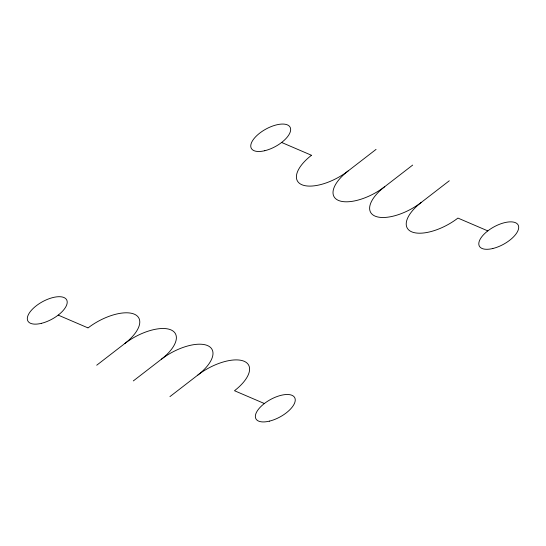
<?xml version="1.0" encoding="UTF-8"?>
<svg xmlns="http://www.w3.org/2000/svg" width="546" height="546" viewBox="0 0 546 546"><rect width="100%" height="100%" fill="white"/><g stroke="black" fill="none" stroke-linecap="round" stroke-linejoin="round"><path stroke-width="0.82" d="M96.717 365.219L124.672 343.625A36.985 16.619 -28.7 0 1 170.925 329.88A36.985 16.619 -28.7 0 1 161.275 359.323L133.326 380.917M311.507 155.276A36.985 16.619 -28.7 0 0 301.863 184.725A36.985 16.619 -28.7 0 0 348.116 170.98L376.064 149.386M348.116 170.98A36.985 16.619 -28.7 0 0 338.465 200.423A36.985 16.619 -28.7 0 0 384.725 186.677L412.674 165.083M169.936 396.614L197.884 375.02A36.985 16.619 -28.7 0 1 244.137 361.275A36.985 16.619 -28.7 0 1 234.493 390.724L264.366 403.535M384.725 186.677A36.985 16.619 -28.7 0 0 375.075 216.12A36.985 16.619 -28.7 0 0 421.328 202.375L449.283 180.781M281.634 142.465L311.2 155.146M487.81 230.89L457.937 218.079A36.985 16.619 -28.7 0 1 411.684 231.825A36.985 16.619 -28.7 0 1 421.328 202.375M58.19 315.11L87.756 327.791M161.275 359.323A36.985 16.619 -28.7 0 1 207.535 345.577A36.985 16.619 -28.7 0 1 197.884 375.02M88.063 327.921A36.985 16.619 -28.7 0 1 134.316 314.175A36.985 16.619 -28.7 0 1 124.672 343.625M269.383 421.15A22.093 9.93 -28.7 0 0 294.765 397.775A22.093 9.93 -28.7 0 0 261.746 405.733A22.093 9.93 -28.7 0 0 269.383 421.15M41.346 323.355A22.093 9.93 -28.7 0 0 66.721 299.979A22.093 9.93 -28.7 0 0 33.709 307.937A22.093 9.93 -28.7 0 0 41.346 323.355M264.79 150.71A22.093 9.93 -28.7 0 0 290.165 127.334A22.093 9.93 -28.7 0 0 257.152 135.292A22.093 9.93 -28.7 0 0 264.79 150.71M492.833 248.512A22.093 9.93 -28.7 0 0 518.209 225.129A22.093 9.93 -28.7 0 0 485.196 233.094A22.093 9.93 -28.7 0 0 492.833 248.512"/></g></svg>
